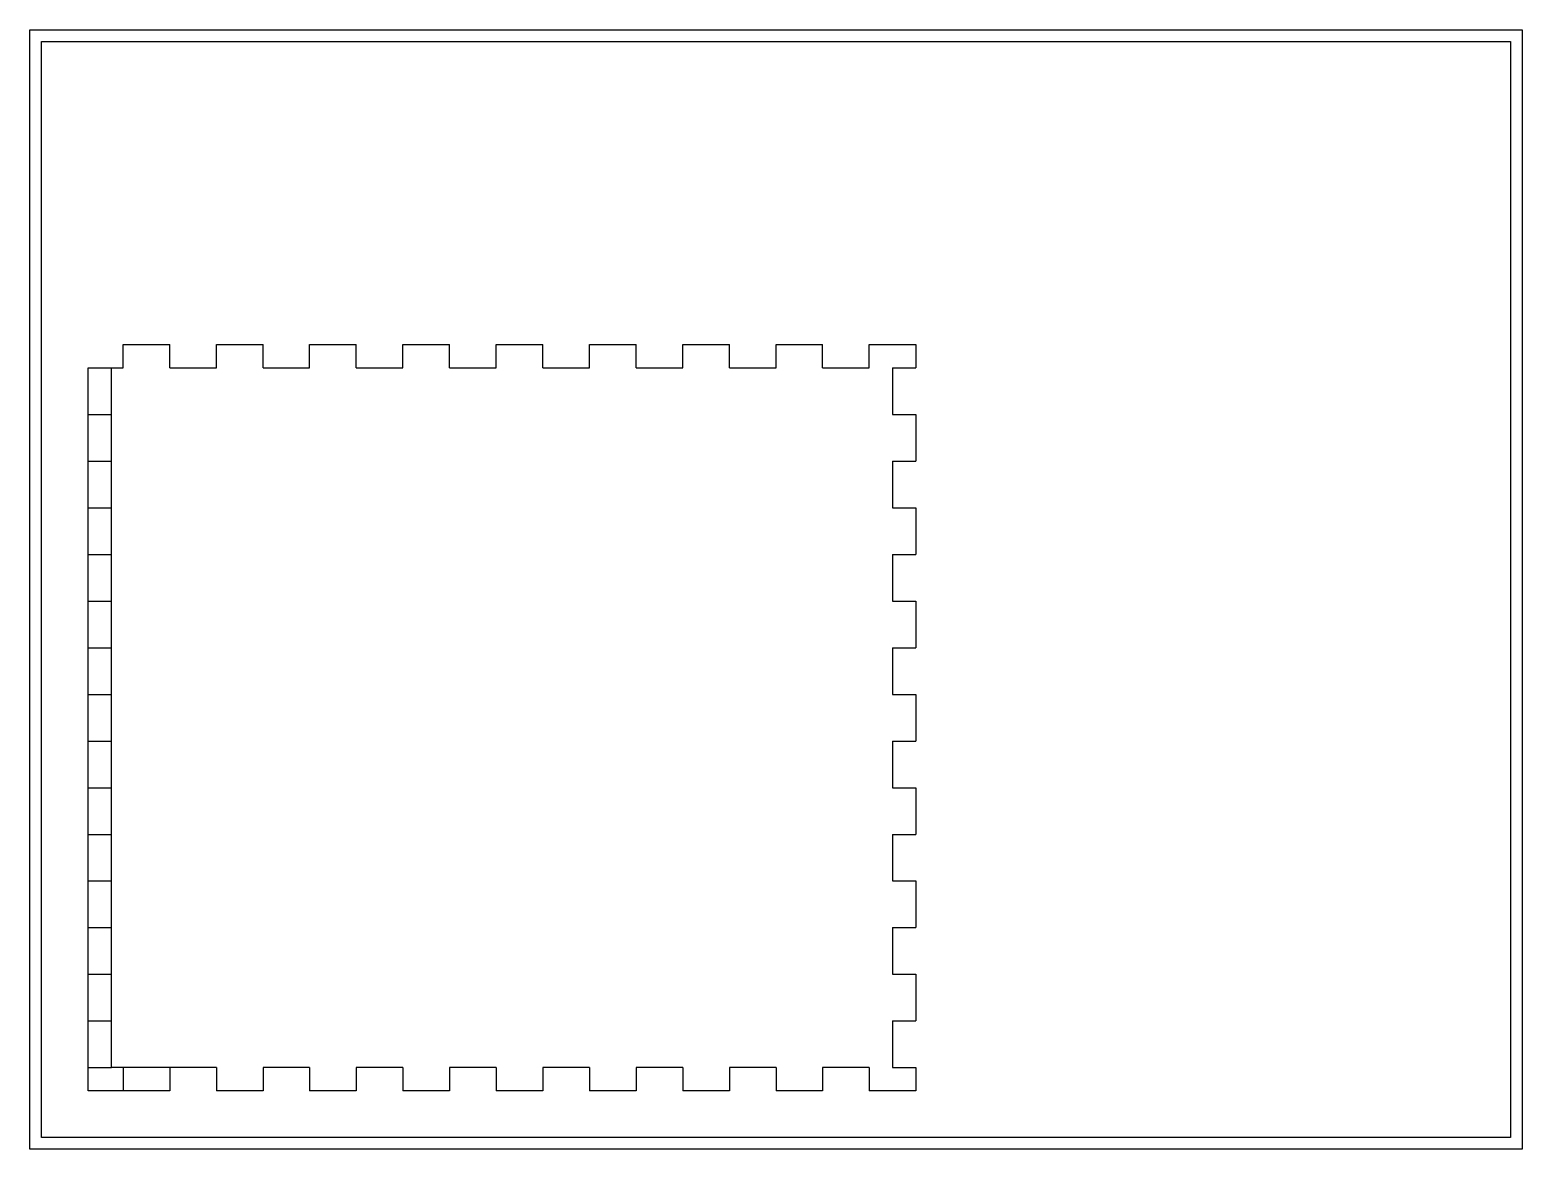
# Model space of a CAD drawing. Header units: inches. Extents: x 0 to 16, y 0 to 12.
import ezdxf

# ---------------------------------------------------------------- set-up
doc = ezdxf.new("R2010")
doc.units = ezdxf.units.IN
doc.header["$MEASUREMENT"] = 0
doc.layers.add('Construction line', color=3, linetype='Continuous')
doc.layers.add('Cut', color=1, linetype='Continuous')

msp = doc.modelspace()

# ---------------------------------------------------------------- linework, layer by layer
at = {"layer": 'Construction line'}
for p, q in [((0, 0), (0, 12)), ((0, 12), (16, 12)), ((16, 12), (16, 0)), ((0.125, 0.125), (0.125, 11.875)), ((0.125, 11.875), (15.875, 11.875)), ((15.875, 11.875), (15.875, 0.125)), ((16, 0), (0, 0)), ((0, 0), (0, 0)), ((15.875, 0.125), (0.125, 0.125))]:
    msp.add_line(p, q, dxfattribs=at)
at = {"layer": 'Cut'}
for p, q in [((1, 8.625), (1.5, 8.625)), ((1, 8.375), (1, 8.625)), ((1.5, 8.375), (1.5, 8.625)), ((2, 8.375), (2, 8.625)), ((2, 8.625), (2.5, 8.625)), ((2.5, 8.375), (2.5, 8.625)), ((3, 8.375), (3, 8.625)), ((3, 8.625), (3.5, 8.625)), ((3.5, 8.375), (3.5, 8.625)), ((4, 8.375), (4, 8.625)), ((4, 8.625), (4.5, 8.625)), ((4.5, 8.375), (4.5, 8.625)), ((5, 8.375), (5, 8.625)), ((5, 8.625), (5.5, 8.625)), ((5.5, 8.375), (5.5, 8.625)), ((6, 8.375), (6, 8.625)), ((6, 8.625), (6.5, 8.625)), ((6.5, 8.375), (6.5, 8.625)), ((7, 8.375), (7, 8.625)), ((7, 8.625), (7.5, 8.625)), ((7.5, 8.375), (7.5, 8.625)), ((8, 8.375), (8, 8.625)), ((8, 8.625), (8.5, 8.625)), ((8.5, 8.375), (8.5, 8.625)), ((9, 8.375), (9, 8.625)), ((9, 8.625), (9.5, 8.625)), ((9.5, 8.625), (9.5, 8.375)), ((0.625, 0.625), (0.625, 8.375)), ((0.625, 8.375), (0.875, 8.375)), ((0.875, 0.875), (0.875, 8.375)), ((0.875, 8.375), (1, 8.375)), ((1.5, 8.375), (2, 8.375)), ((2.5, 8.375), (3, 8.375)), ((3.5, 8.375), (4, 8.375)), ((4.5, 8.375), (5, 8.375)), ((5.5, 8.375), (6, 8.375)), ((6.5, 8.375), (7, 8.375)), ((7.5, 8.375), (8, 8.375)), ((8.5, 8.375), (9, 8.375)), ((9.25, 8.375), (9.25, 7.875)), ((9.25, 8.375), (9.5, 8.375)), ((0.625, 7.875), (0.875, 7.875)), ((9.25, 7.875), (9.5, 7.875)), ((9.5, 7.875), (9.5, 7.375)), ((0.625, 7.375), (0.875, 7.375)), ((9.25, 7.375), (9.5, 7.375)), ((9.25, 7.375), (9.25, 6.875)), ((0.625, 6.875), (0.875, 6.875)), ((9.25, 6.875), (9.5, 6.875)), ((9.5, 6.875), (9.5, 6.375)), ((0.625, 6.375), (0.875, 6.375)), ((9.25, 6.375), (9.5, 6.375)), ((9.25, 6.375), (9.25, 5.875)), ((0.625, 5.875), (0.875, 5.875)), ((9.25, 5.875), (9.5, 5.875)), ((9.5, 5.875), (9.5, 5.375)), ((0.625, 5.375), (0.875, 5.375)), ((9.25, 5.375), (9.5, 5.375)), ((9.25, 5.375), (9.25, 4.875)), ((0.625, 4.875), (0.875, 4.875)), ((9.25, 4.875), (9.5, 4.875)), ((9.5, 4.875), (9.5, 4.375)), ((0.625, 4.375), (0.875, 4.375)), ((9.25, 4.375), (9.5, 4.375)), ((9.25, 4.375), (9.25, 3.875)), ((0.625, 3.875), (0.875, 3.875)), ((9.25, 3.875), (9.5, 3.875)), ((9.5, 3.875), (9.5, 3.375)), ((0.625, 3.375), (0.875, 3.375)), ((9.25, 3.375), (9.5, 3.375)), ((9.25, 3.375), (9.25, 2.875)), ((0.625, 2.875), (0.875, 2.875)), ((9.25, 2.875), (9.5, 2.875)), ((9.5, 2.875), (9.5, 2.375)), ((0.625, 2.375), (0.875, 2.375)), ((9.25, 2.375), (9.5, 2.375)), ((9.25, 2.375), (9.25, 1.875)), ((0.625, 1.875), (0.875, 1.875)), ((9.25, 1.875), (9.5, 1.875)), ((9.5, 1.875), (9.5, 1.375)), ((0.625, 1.375), (0.875, 1.375)), ((9.25, 1.375), (9.5, 1.375)), ((9.25, 1.375), (9.25, 0.875)), ((0.625, 0.875), (0.875, 0.875)), ((2, 0.875), (0.875, 0.875)), ((1, 0.875), (1, 0.625)), ((1.5, 0.875), (1.5, 0.625)), ((2, 0.875), (2, 0.625)), ((2.5, 0.875), (2.5, 0.625)), ((3, 0.875), (2.5, 0.875)), ((3, 0.875), (3, 0.625)), ((3.5, 0.875), (3.5, 0.625)), ((4, 0.875), (3.5, 0.875)), ((4, 0.875), (4, 0.625)), ((4.5, 0.875), (4.5, 0.625)), ((5, 0.875), (4.5, 0.875)), ((5, 0.875), (5, 0.625)), ((5.5, 0.875), (5.5, 0.625)), ((6, 0.875), (5.5, 0.875)), ((6, 0.875), (6, 0.625)), ((6.5, 0.875), (6.5, 0.625)), ((7, 0.875), (6.5, 0.875)), ((7, 0.875), (7, 0.625)), ((7.5, 0.875), (7.5, 0.625)), ((8, 0.875), (7.5, 0.875)), ((8, 0.875), (8, 0.625)), ((9, 0.875), (8.5, 0.875)), ((8.5, 0.875), (8.5, 0.625)), ((9, 0.875), (9, 0.625)), ((9.25, 0.875), (9.5, 0.875)), ((9.5, 0.875), (9.5, 0.625)), ((0.625, 0.625), (0.625, 0.625)), ((1.5, 0.625), (0.625, 0.625)), ((2.5, 0.625), (2, 0.625)), ((3.5, 0.625), (3, 0.625)), ((4.5, 0.625), (4, 0.625)), ((5.5, 0.625), (5, 0.625)), ((6.5, 0.625), (6, 0.625)), ((7.5, 0.625), (7, 0.625)), ((8.5, 0.625), (8, 0.625)), ((9.5, 0.625), (9, 0.625))]:
    msp.add_line(p, q, dxfattribs=at)

doc.saveas('drawing.dxf')
